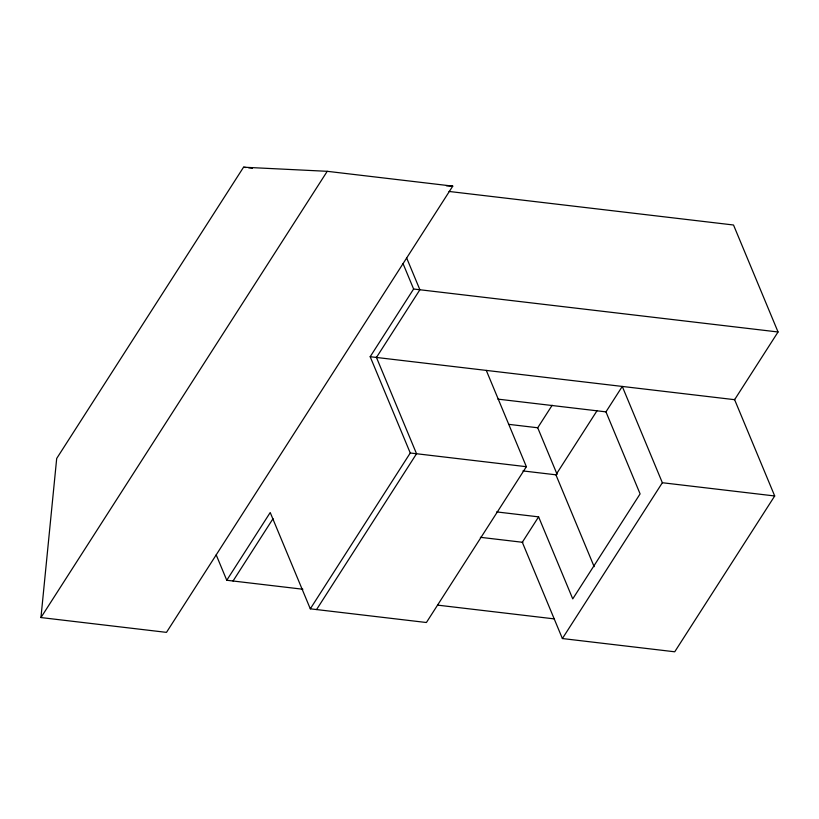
<?xml version="1.0" encoding="UTF-8"?>
<svg xmlns="http://www.w3.org/2000/svg" width="819" height="819" viewBox="0 0 819 819"><rect width="100%" height="100%" fill="white"/><g stroke="black" fill="none" stroke-linecap="round" stroke-linejoin="round"><path stroke-width="1.23" d="M40.95 617.557L56.695 458.466L243.55 167.209L327.231 171.314L452.764 186.128L166.482 632.37L40.95 617.557L327.231 171.314M302.887 589.24L226.761 580.261L270.219 512.53L310.299 608.824L426.402 622.512L526.371 466.697L486.291 370.403M310.299 608.824L410.258 452.999L370.178 356.715L413.615 289.015L403.05 263.626M233.036 581.009L273.044 518.652M376.453 357.453L419.891 289.752L406.674 258.005M316.574 609.561L416.543 453.746L376.3 357.074M557.135 474.406L537.714 427.764L552.17 405.241M594.154 566.687L555.917 474.815L597.153 410.534M496.662 511.916L538.605 516.861L522.307 542.26L562.387 638.544L674.733 651.791L774.702 495.976L734.459 399.303M538.605 516.861L572.747 598.884L640.1 493.898L605.958 411.865L622.276 386.435L662.356 482.729L562.387 638.544M449.017 191.451L733.517 225L778.05 331.982L734.612 399.682L370.178 356.715M446.427 185.821L452.764 186.128M243.55 167.209L246.089 167.506M248.618 167.803L252.426 168.253M413.615 289.015L778.05 331.982M497.932 399.129L605.958 411.865M508.538 424.324L537.714 427.764M410.258 452.999L526.371 466.697M662.356 482.729L774.702 495.976M522.952 470.925L555.917 474.815M480.364 537.315L522.88 542.321M437.52 605.118L554.361 618.898M216.196 554.872L226.761 580.261"/></g></svg>
